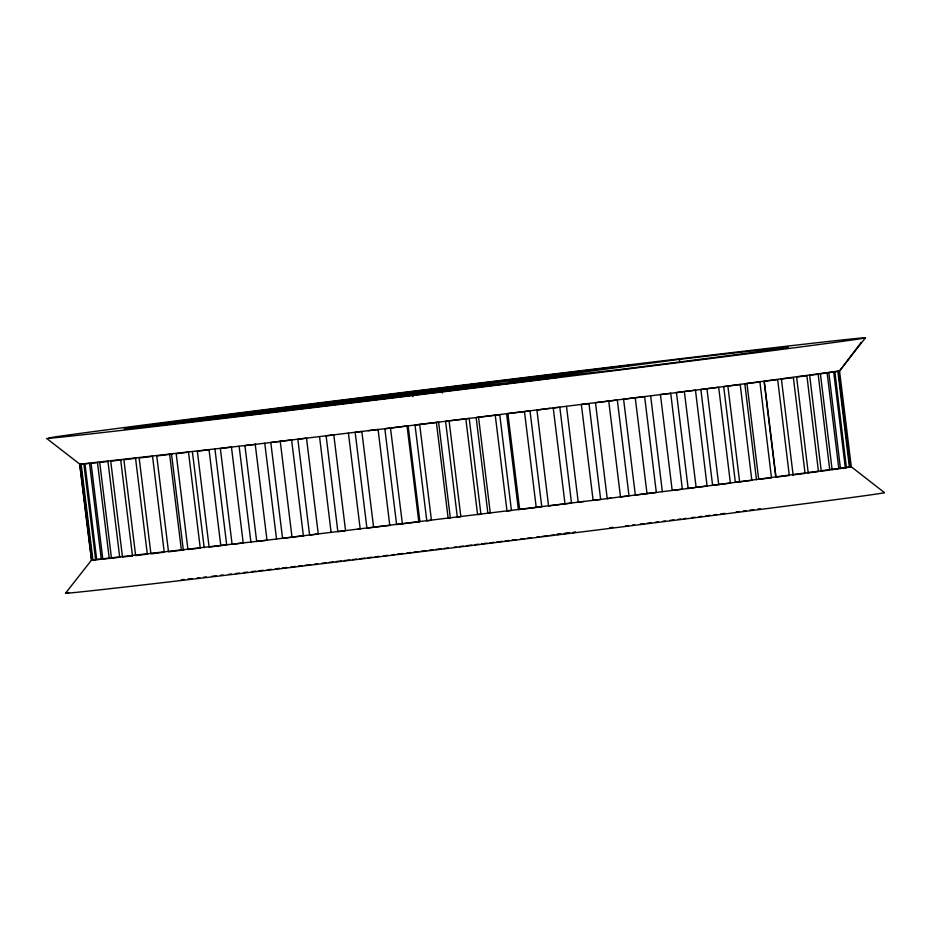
<?xml version="1.0" encoding="UTF-8"?>
<svg xmlns="http://www.w3.org/2000/svg" width="931" height="931" viewBox="0 0 931 931"><rect width="100%" height="100%" fill="white"/><g stroke="black" fill="none" stroke-linecap="round" stroke-linejoin="round"><path stroke-width="1.4" d="M610.864 498.178L256.688 541.446L244.911 445.6L378.079 429.482L368.176 430.692M839.587 370.922L861.198 342.352M65.554 593.175L91.599 560.02L79.833 464.173L46.55 438.361M735.385 482.456L723.701 386.609L839.541 370.957L865.446 337.825A412.514 2.165 -7 0 0 251.661 411.293A412.514 2.165 -7 0 0 250.881 415.156A412.514 2.165 -7 0 0 865.446 337.825M839.541 370.957L851.295 466.768L884.45 492.639M536.803 410.082L550.268 408.337M507.884 413.585L506.615 413.818L518.392 509.653L541.761 506.767L530.007 410.92L507.884 413.585L519.649 509.42M478.534 417.204L476.148 417.565L487.925 513.412L490.3 513.039L478.534 417.204L682.609 391.835M449.079 420.812L445.577 421.324L457.342 517.159L460.845 516.658L449.079 420.812L469.201 418.426L480.92 514.273L477.591 514.599L465.814 418.764M419.672 424.42L415.017 425.06L426.817 520.895L431.437 520.254L419.672 424.42L438.606 422.174L450.348 518.02L448.148 518.218L436.383 422.371M408.139 425.898L419.904 521.744L418.81 521.802L407.045 425.956L378.021 429.575M418.81 521.802L396.606 524.584L384.84 428.737L499.738 414.667L511.445 510.514L506.999 510.979L495.234 415.145M373.61 527.295L366.93 528.191L355.165 432.345L361.833 431.46L373.61 527.295L389.786 525.41L378.079 429.482M679.467 359.343L509.304 381.815L615.507 370.049A334.287 1.746 -7 0 0 683.377 358.889L679.467 359.343L679.828 362.217M292.369 439.839L270.793 442.516L282.559 538.362L304.134 535.686M735.455 482.339L751.841 480.349L740.203 384.491L700.868 389.519L712.611 485.365M675.883 392.591L718.674 387.249L730.404 483.096L687.66 488.438M713.251 485.284L851.341 466.768L850.48 466.745M172.177 454.072L156.745 455.981L168.511 551.827L183.942 549.918M596.69 402.553L617.323 400.051L629.019 495.909L620.5 496.886L608.734 401.052M622.99 399.259L644.624 396.629L656.332 492.476L634.767 495.106M127.489 556.377L130.084 556.051M220.81 545.601L209.114 547.079L197.349 451.244L209.044 449.766L220.81 545.601L226.396 544.949M607.117 498.562L694.375 487.681M632.196 525.165L634.511 524.875M108.205 461.369L99.722 462.416L111.487 558.251L119.971 557.204M121.856 459.833L110.731 461.217L122.496 557.052L132.237 555.854M136.124 458.227L123.881 459.739L135.647 555.586L147.889 554.061M834.991 371.678L837.853 371.329L849.409 467.199L845.197 467.723M95.02 559.764L92.285 560.101L80.52 464.255M164.31 552.188L150.927 553.852L139.161 458.005L152.544 456.341L164.24 552.316M559.822 407.219L571.518 503.077L548.568 505.917L536.919 409.989M584.133 501.425L577.22 502.286L578.244 502.24L566.49 406.393M557.157 534.534L561.393 534.01M564.209 533.661L569.865 532.951M442.097 390.182L556.494 377.427L538.153 379.708A334.287 1.746 -7 0 1 124.195 428.83L442.097 390.182L442.434 392.998M83.988 463.871L81.172 464.22L92.937 560.055L95.753 559.717M89.19 463.394L84.954 463.906L96.719 559.752L102.375 559.066M98.127 462.451L91.052 463.324L102.817 559.159L109.905 558.297M797.076 376.95L806.898 375.763L818.477 471.621L807.398 472.971M809.609 375.274L818.174 374.227L829.754 470.085L821.305 471.121M819.978 373.843L827.135 372.97L838.843 468.817L831.72 469.69M828.008 372.703L833.711 372.004L845.325 467.862L839.681 468.561M781.074 379.057L793.363 377.567L805.059 473.414L792.828 474.903M255.676 444.32L79.659 464.232L91.482 560.078L94.264 559.729M357.876 529.204L360.216 528.924M267.441 540.166L91.482 560.078M152.8 553.491L155.209 553.223M558.507 407.371L553.235 407.964L565.001 503.811M609.852 527.656L612.714 527.342M625.585 525.922L628.448 525.608M556.901 534.301L559.764 533.987M564.058 533.51L568.352 533.044M412.596 393.732L412.968 396.606M390.473 427.981L402.39 523.804M727.867 385.969L739.633 481.804M706.932 388.646L718.697 484.492M635.233 397.723L647.01 493.57M623.595 399.271L635.349 495.106M595.491 402.786L607.233 498.632M524.456 411.537L536.221 507.372M348.415 433.159L360.204 529.006M291.612 440.014L303.39 535.86M280.243 441.294L292.008 537.14M264.765 443.237L276.53 539.072M255.222 444.285L266.988 540.131M239.127 446.298L250.905 542.133M214.945 449.161L226.71 545.007M192.414 451.826L204.18 547.661M171.548 454.258L183.326 550.105M169.628 454.375L181.394 550.209M135.565 458.424L147.331 554.259M120.704 460.1L132.481 555.947M107.961 461.52L119.727 557.366M97.499 462.649L109.264 558.495M89.539 463.475L101.304 559.31M83.871 464.01L95.637 559.845M838.447 371.225L850.084 467.083M828.834 372.726L840.472 468.584M820.409 373.913L832.128 469.759M809.656 375.391L821.27 471.249M796.622 377.136L808.236 472.995M781.412 379.138L793.119 474.996M764.107 381.396L775.791 477.254M744.835 383.898L756.472 479.756M676.465 392.614L688.16 488.461M650.653 395.873L662.36 491.719M834.863 371.818L846.43 467.688M319.542 436.651L331.122 532.52M883.67 492.604A412.514 2.165 -7 0 1 461.695 546.718A412.514 2.165 -7 0 1 68.847 592.5M760.394 508.768A334.287 1.746 -7 0 1 757.694 509.129M753.691 509.653A334.287 1.746 -7 0 1 749.851 510.153M745.906 510.665A334.287 1.746 -7 0 1 743.206 511.014M739.051 511.561A334.287 1.746 -7 0 1 736.223 511.922M725.005 513.377A334.287 1.746 -7 0 1 720.85 513.912M716.614 514.459A334.287 1.746 -7 0 1 713.996 514.785M710.016 515.297A334.287 1.746 -7 0 1 705.966 515.821M701.858 516.344A334.287 1.746 -7 0 1 699.076 516.705M694.852 517.24A334.287 1.746 -7 0 1 692.001 517.601M686.205 518.334A334.287 1.746 -7 0 1 683.517 518.683M680.805 519.021A334.287 1.746 -7 0 1 678.071 519.37M673.916 519.894A334.287 1.746 -7 0 1 669.726 520.429M665.479 520.964A334.287 1.746 -7 0 1 662.628 521.325M658.298 521.872A334.287 1.746 -7 0 1 655.401 522.244M651.118 522.78A334.287 1.746 -7 0 1 647.022 523.303M644.275 523.641A334.287 1.746 -7 0 1 640.109 524.165M554.457 534.871A334.287 1.746 -7 0 1 550.396 535.372M547.696 535.709A334.287 1.746 -7 0 1 542.261 536.384M539.526 536.721A334.287 1.746 -7 0 1 536.803 537.059M531.333 537.734A334.287 1.746 -7 0 1 527.225 538.246M524.467 538.584A334.287 1.746 -7 0 1 520.348 539.096M516.216 539.596A334.287 1.746 -7 0 1 512.073 540.108M509.315 540.457A334.287 1.746 -7 0 1 505.161 540.969M502.391 541.307A334.287 1.746 -7 0 1 496.851 541.993M494.07 542.331A334.287 1.746 -7 0 1 489.915 542.843M487.134 543.18A334.287 1.746 -7 0 1 481.571 543.867M478.79 544.204A334.287 1.746 -7 0 1 474.624 544.716M471.842 545.066A334.287 1.746 -7 0 1 466.291 545.741M463.51 546.09A334.287 1.746 -7 0 1 459.344 546.59M456.562 546.939A334.287 1.746 -7 0 1 453.793 547.277M448.253 547.952A334.287 1.746 -7 0 1 444.099 548.464M441.329 548.801A334.287 1.746 -7 0 1 435.801 549.476M433.043 549.814A334.287 1.746 -7 0 1 428.912 550.314M426.165 550.652A334.287 1.746 -7 0 1 420.672 551.327M417.926 551.652A334.287 1.746 -7 0 1 413.83 552.153M411.095 552.49A334.287 1.746 -7 0 1 407.01 552.991M402.937 553.48A334.287 1.746 -7 0 1 397.514 554.143M394.814 554.469A334.287 1.746 -7 0 1 392.126 554.795M387.808 555.318A334.287 1.746 -7 0 1 383.502 555.842M379.22 556.366A334.287 1.746 -7 0 1 374.949 556.878M372.121 557.215A334.287 1.746 -7 0 1 367.885 557.727M365.068 558.076A334.287 1.746 -7 0 1 359.459 558.751M356.678 559.089A334.287 1.746 -7 0 1 352.512 559.589M349.753 559.927A334.287 1.746 -7 0 1 344.249 560.59M341.526 560.916A334.287 1.746 -7 0 1 336.091 561.568M333.391 561.893A334.287 1.746 -7 0 1 329.062 562.417M326.187 562.755A334.287 1.746 -7 0 1 321.893 563.278M317.646 563.779A334.287 1.746 -7 0 1 314.829 564.116M310.64 564.628A334.287 1.746 -7 0 1 305.089 565.292M302.342 565.617A334.287 1.746 -7 0 1 298.257 566.106M295.441 566.444A334.287 1.746 -7 0 1 291.077 566.956M286.76 567.479A334.287 1.746 -7 0 1 282.489 567.98M279.672 568.317A334.287 1.746 -7 0 1 275.483 568.818M271.352 569.307A334.287 1.746 -7 0 1 267.255 569.795M263.217 570.272A334.287 1.746 -7 0 1 258.876 570.784M256.013 571.122A334.287 1.746 -7 0 1 251.766 571.622M247.599 572.111A334.287 1.746 -7 0 1 243.491 572.6M239.453 573.077A334.287 1.746 -7 0 1 235.485 573.543M231.458 574.008A334.287 1.746 -7 0 1 228.642 574.346M223.137 574.986A334.287 1.746 -7 0 1 220.438 575.3M216.19 575.789A334.287 1.746 -7 0 1 211.896 576.289M206.356 576.929A334.287 1.746 -7 0 1 203.656 577.243M199.723 577.697A334.287 1.746 -7 0 1 197.163 577.988M191.902 578.593A334.287 1.746 -7 0 1 187.899 579.047M184.07 579.478A334.287 1.746 -7 0 1 181.254 579.804M419.427 392.556L492.732 383.56L419.427 392.556M134.739 427.096L132.086 427.48L473.425 385.574L632.58 364.917L616.147 366.884A334.287 1.746 -7 0 0 134.704 427.096M333.798 434.858L326.106 435.859L337.872 531.706L345.564 530.693L333.798 434.858M306.497 438.14L297.839 439.269L309.604 535.116L318.262 533.987L306.497 438.14M231.447 447.113L220.344 448.521L232.11 544.367L243.212 542.959L231.447 447.113M188.493 452.175L176.18 453.723L187.946 549.569L200.258 548.022L188.493 452.175M575.509 532.253L572.681 532.602L575.509 532.253M759.905 381.943L746.941 383.502L758.707 479.349L771.485 477.812L759.905 381.943M777.664 379.639L764.258 381.256L776.023 477.091L789.313 475.485L777.664 379.639M695.469 390.205L684.355 391.52L696.12 487.367L707.095 486.063L695.469 390.205M670.727 393.336L660.428 394.546L672.194 490.393L682.353 489.194L670.727 393.336M588.997 403.589L581.351 404.461L593.117 500.308L600.646 499.447L588.997 403.589"/></g></svg>
